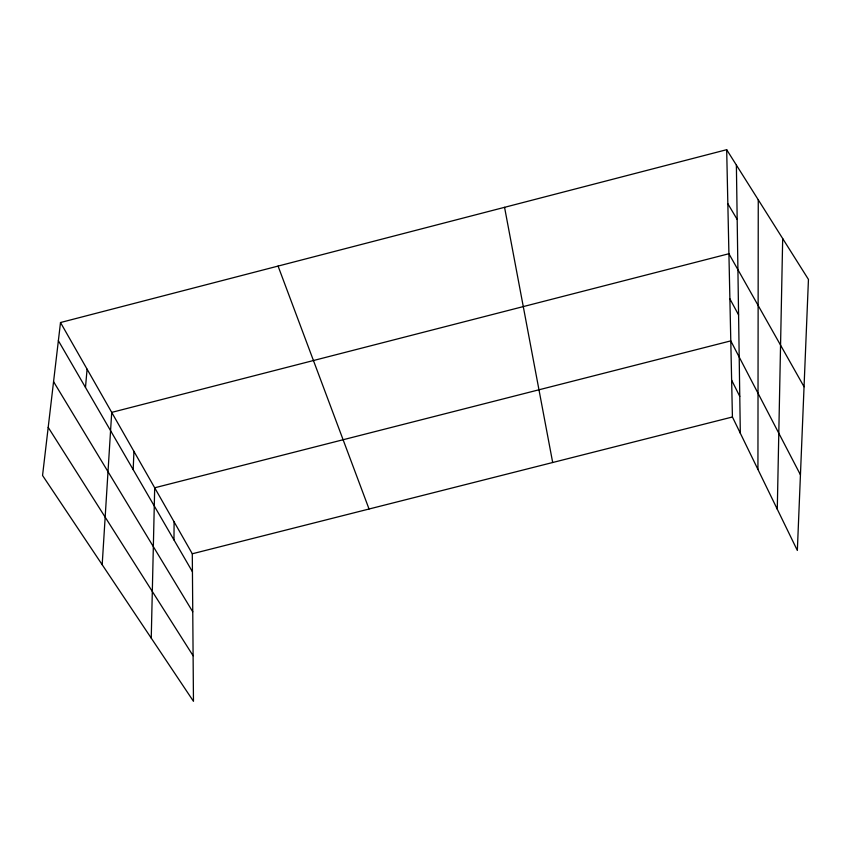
<?xml version="1.0" encoding="UTF-8"?>
<svg xmlns="http://www.w3.org/2000/svg" width="851" height="851" viewBox="0 0 851 851"><rect width="100%" height="100%" fill="white"/><g stroke="black" fill="none" stroke-linecap="round" stroke-linejoin="round"><path stroke-width="1.28" d="M757.933 469.422L758.262 199.794M173.976 539.938L174.093 521.854M777.282 509.206L782.686 238.535M151.244 638.122L154.691 487.793L730.786 340.879L800.44 474.826M133.181 469.635L133.937 451.392M102.184 564.702L111.715 412.384L728.913 253.736L804.057 386.758M85.483 387.428L87.089 369.174M60.506 322.529L42.55 475.475L193.464 701.309L192.294 553.778L60.506 322.529L726.68 149.691L808.45 279.426L797.344 550.448L732.424 416.99L726.68 149.691M192.294 553.778L732.424 416.99M48.199 427.351L193.103 655.759M53.56 381.673L192.751 611.795M727.839 203.729L737.179 219.441M58.368 340.708L192.432 571.744M729.881 298.829L738.583 314.913M731.637 380.174L739.774 396.396M278.075 266.086L369.047 509.015M504.558 207.325L552.682 462.508M736.381 165.083L740.317 433.223"/></g></svg>
